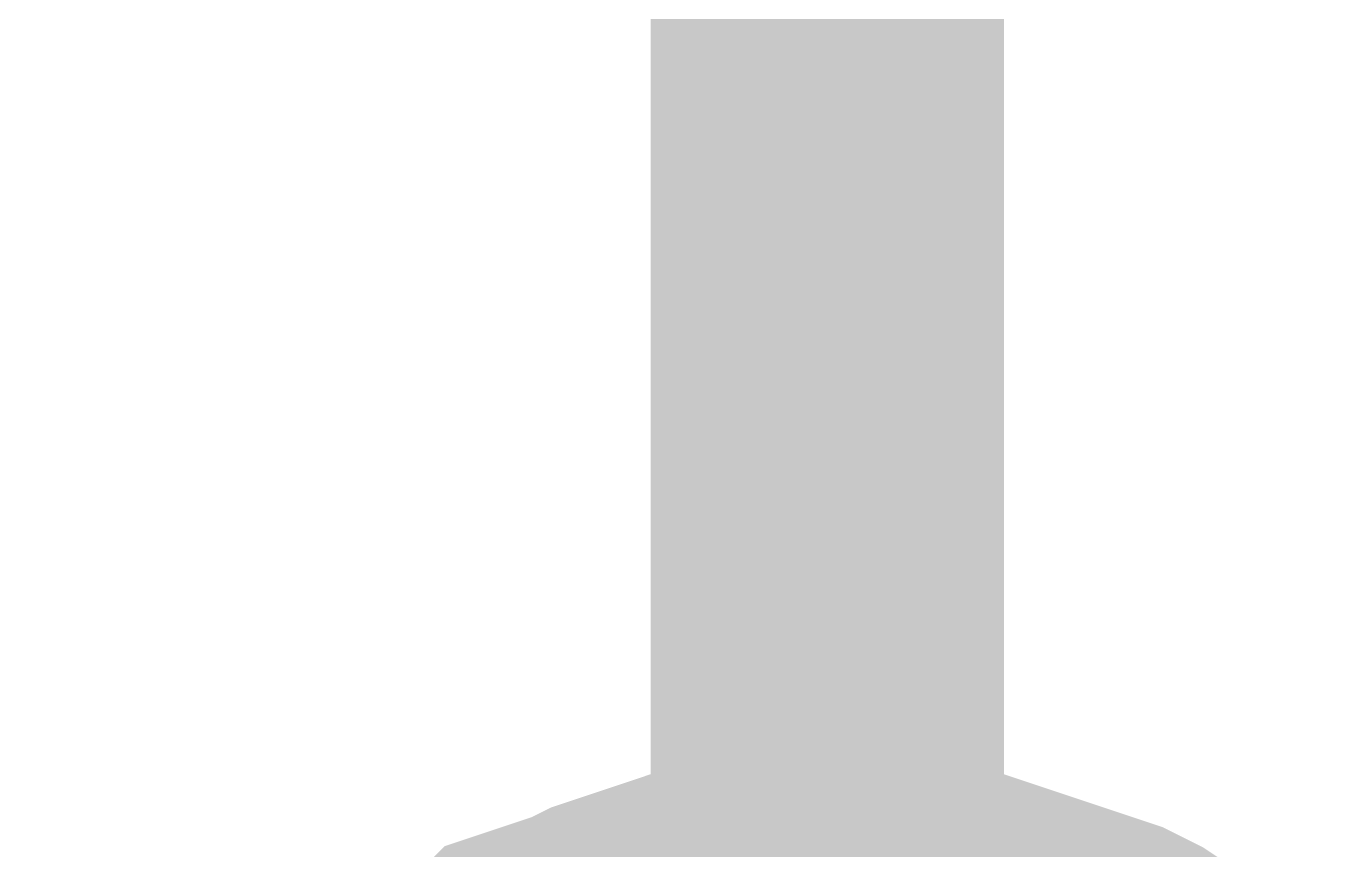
# Model space of a CAD drawing. Header units: inches. Extents: x 0 to 431, y 0 to 297.
# Drawn here: x 127.324 to 128.439, y 78.559 to 79.257 of the extents above; entities that cross this region are included whole.
import ezdxf

# ---------------------------------------------------------------- set-up
doc = ezdxf.new("R2010")
doc.units = ezdxf.units.IN
doc.layers.add('Sheet', color=255, linetype='Continuous')

msp = doc.modelspace()

# ---------------------------------------------------------------- linework, layer by layer
at = {"layer": 'Sheet'}
for points in [[(121.3751, 77.9772, 0.2997, 0.2997, 0), (128.0038, 77.9772, 0.2997, 0.2997, 0), (128.0038, 109.1563, 0.2997, 0.2997, 0), (97.3891, 109.1563, 0.2997, 0.2997, 0)], [(127.7265, 78.4057, 0.2997, 0.2997, 0), (127.7433, 78.4141, 0.2997, 0.2997, 0), (127.7601, 78.4309, 0.2997, 0.2997, 0), (127.7853, 78.4393, 0.2997, 0.2997, 0), (127.8106, 78.4477, 0.2997, 0.2997, 0), (127.8274, 78.4561, 0.2997, 0.2997, 0), (127.8526, 78.4645, 0.2997, 0.2997, 0), (127.8778, 78.4729, 0.2997, 0.2997, 0), (127.903, 78.4813, 0.2997, 0.2997, 0), (127.9282, 78.4813, 0.2997, 0.2997, 0), (127.9534, 78.4897, 0.2997, 0.2997, 0), (127.9786, 78.4897, 0.2997, 0.2997, 0), (128.0038, 78.4897, 0.2997, 0.2997, 0)], [(127.7265, 78.4057, 0.2997, 0.2997, 0), (127.7433, 78.4141, 0.2997, 0.2997, 0), (127.7601, 78.4309, 0.2997, 0.2997, 0), (127.7853, 78.4393, 0.2997, 0.2997, 0), (127.8106, 78.4477, 0.2997, 0.2997, 0), (127.8274, 78.4561, 0.2997, 0.2997, 0), (127.8526, 78.4645, 0.2997, 0.2997, 0), (127.8778, 78.4729, 0.2997, 0.2997, 0), (127.903, 78.4813, 0.2997, 0.2997, 0), (127.9282, 78.4813, 0.2997, 0.2997, 0), (127.9534, 78.4897, 0.2997, 0.2997, 0), (127.9786, 78.4897, 0.2997, 0.2997, 0), (128.0038, 78.4897, 0.2997, 0.2997, 0)], [(127.7265, 78.4057, 0.2997, 0.2997, 0), (127.7433, 78.4141, 0.2997, 0.2997, 0), (127.7601, 78.4309, 0.2997, 0.2997, 0), (127.7853, 78.4393, 0.2997, 0.2997, 0), (127.8106, 78.4477, 0.2997, 0.2997, 0), (127.8274, 78.4561, 0.2997, 0.2997, 0), (127.8526, 78.4645, 0.2997, 0.2997, 0), (127.8778, 78.4729, 0.2997, 0.2997, 0), (127.903, 78.4813, 0.2997, 0.2997, 0), (127.9282, 78.4813, 0.2997, 0.2997, 0), (127.9534, 78.4897, 0.2997, 0.2997, 0), (127.9786, 78.4897, 0.2997, 0.2997, 0), (128.0038, 78.4897, 0.2997, 0.2997, 0)], [(127.7265, 78.4057, 0.2997, 0.2997, 0), (127.7433, 78.4141, 0.2997, 0.2997, 0), (127.7601, 78.4309, 0.2997, 0.2997, 0), (127.7853, 78.4393, 0.2997, 0.2997, 0), (127.8106, 78.4477, 0.2997, 0.2997, 0), (127.8274, 78.4561, 0.2997, 0.2997, 0), (127.8526, 78.4645, 0.2997, 0.2997, 0), (127.8778, 78.4729, 0.2997, 0.2997, 0), (127.903, 78.4813, 0.2997, 0.2997, 0), (127.9282, 78.4813, 0.2997, 0.2997, 0), (127.9534, 78.4897, 0.2997, 0.2997, 0), (127.9786, 78.4897, 0.2997, 0.2997, 0), (128.0038, 78.4897, 0.2997, 0.2997, 0)], [(128.0038, 78.4897, 0.2997, 0.2997, 0), (128.0038, 78.4897, 0.2997, 0.2997, 0)], [(128.0038, 78.4897, 0.2997, 0.2997, 0), (128.029, 78.4897, 0.2997, 0.2997, 0), (128.0542, 78.4897, 0.2997, 0.2997, 0), (128.0794, 78.4813, 0.2997, 0.2997, 0), (128.1046, 78.4813, 0.2997, 0.2997, 0), (128.1298, 78.4729, 0.2997, 0.2997, 0), (128.155, 78.4645, 0.2997, 0.2997, 0), (128.1802, 78.4561, 0.2997, 0.2997, 0), (128.2054, 78.4477, 0.2997, 0.2997, 0), (128.2306, 78.4393, 0.2997, 0.2997, 0), (128.2474, 78.4309, 0.2997, 0.2997, 0), (128.2726, 78.4141, 0.2997, 0.2997, 0), (128.2894, 78.4057, 0.2997, 0.2997, 0)], [(128.0038, 78.4897, 0.2997, 0.2997, 0), (128.0038, 78.4897, 0.2997, 0.2997, 0)], [(128.0038, 78.4897, 0.2997, 0.2997, 0), (128.029, 78.4897, 0.2997, 0.2997, 0), (128.0542, 78.4897, 0.2997, 0.2997, 0), (128.0794, 78.4813, 0.2997, 0.2997, 0), (128.1046, 78.4813, 0.2997, 0.2997, 0), (128.1298, 78.4729, 0.2997, 0.2997, 0), (128.155, 78.4645, 0.2997, 0.2997, 0), (128.1802, 78.4561, 0.2997, 0.2997, 0), (128.2054, 78.4477, 0.2997, 0.2997, 0), (128.2306, 78.4393, 0.2997, 0.2997, 0), (128.2474, 78.4309, 0.2997, 0.2997, 0), (128.2726, 78.4141, 0.2997, 0.2997, 0), (128.2894, 78.4057, 0.2997, 0.2997, 0)], [(128.0038, 78.4897, 0.2997, 0.2997, 0), (128.0038, 78.4897, 0.2997, 0.2997, 0)], [(128.0038, 78.4897, 0.2997, 0.2997, 0), (128.029, 78.4897, 0.2997, 0.2997, 0), (128.0542, 78.4897, 0.2997, 0.2997, 0), (128.0794, 78.4813, 0.2997, 0.2997, 0), (128.1046, 78.4813, 0.2997, 0.2997, 0), (128.1298, 78.4729, 0.2997, 0.2997, 0), (128.155, 78.4645, 0.2997, 0.2997, 0), (128.1802, 78.4561, 0.2997, 0.2997, 0), (128.2054, 78.4477, 0.2997, 0.2997, 0), (128.2306, 78.4393, 0.2997, 0.2997, 0), (128.2474, 78.4309, 0.2997, 0.2997, 0), (128.2726, 78.4141, 0.2997, 0.2997, 0), (128.2894, 78.4057, 0.2997, 0.2997, 0)], [(128.0038, 78.4897, 0.2997, 0.2997, 0), (128.0038, 78.4897, 0.2997, 0.2997, 0)], [(128.0038, 78.4897, 0.2997, 0.2997, 0), (128.029, 78.4897, 0.2997, 0.2997, 0), (128.0542, 78.4897, 0.2997, 0.2997, 0), (128.0794, 78.4813, 0.2997, 0.2997, 0), (128.1046, 78.4813, 0.2997, 0.2997, 0), (128.1298, 78.4729, 0.2997, 0.2997, 0), (128.155, 78.4645, 0.2997, 0.2997, 0), (128.1802, 78.4561, 0.2997, 0.2997, 0), (128.2054, 78.4477, 0.2997, 0.2997, 0), (128.2306, 78.4393, 0.2997, 0.2997, 0), (128.2474, 78.4309, 0.2997, 0.2997, 0), (128.2726, 78.4141, 0.2997, 0.2997, 0), (128.2894, 78.4057, 0.2997, 0.2997, 0)]]:
    msp.add_lwpolyline(points, format="xyseb", dxfattribs=at)

doc.saveas('drawing.dxf')
